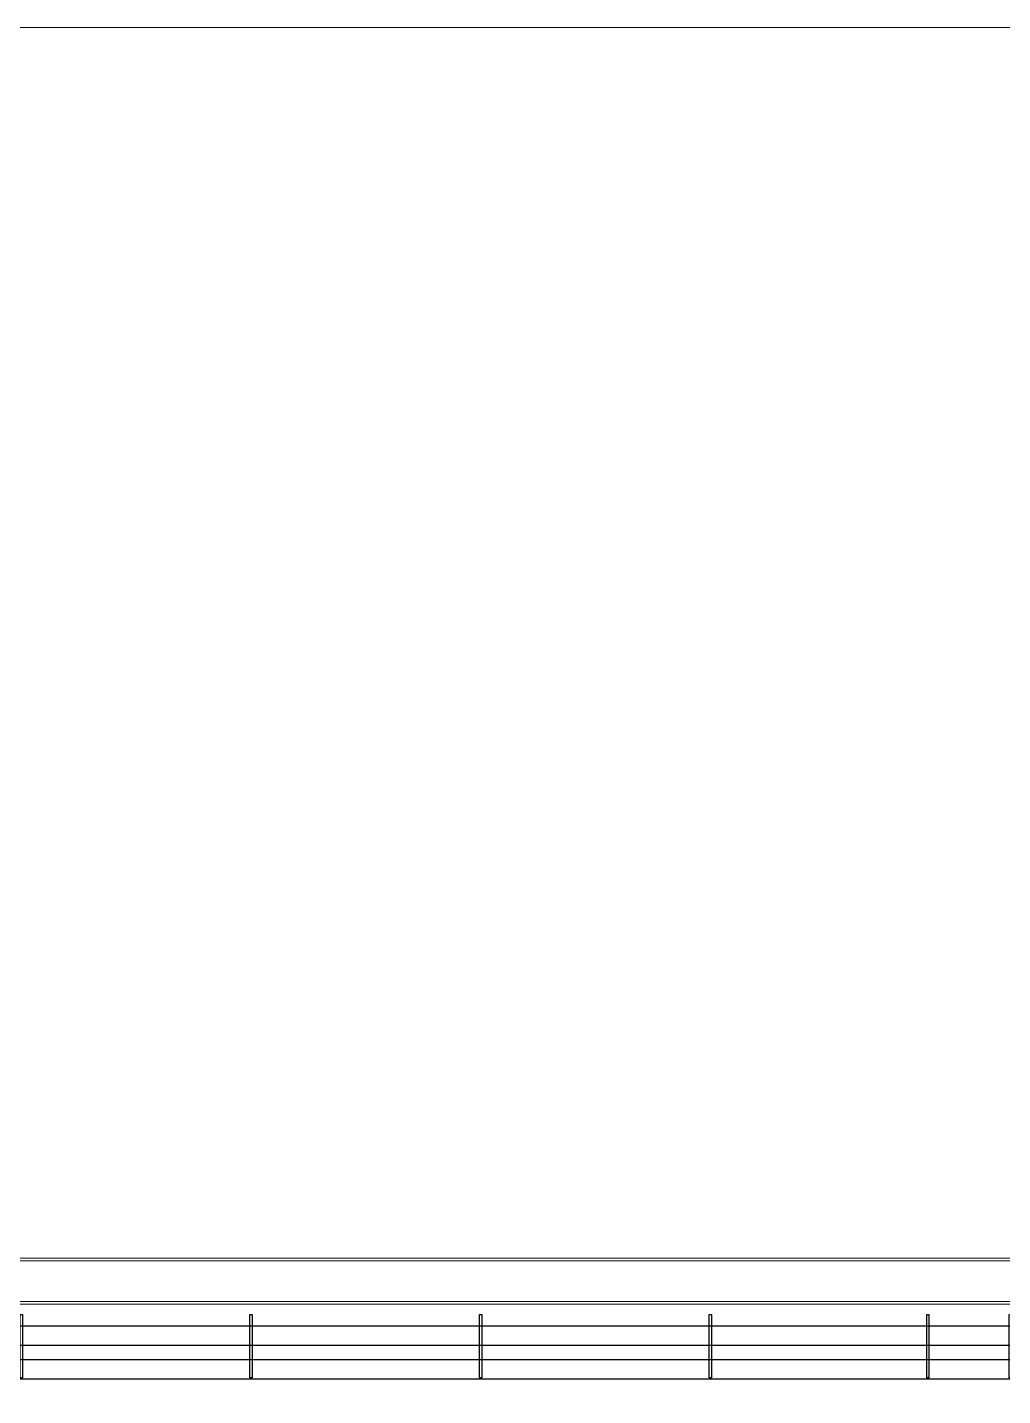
# Model space of a CAD drawing. Header units: inches. Extents: x 702888 to 852715, y 9845 to 271320.
# Drawn here: x 749585 to 753831, y 92921 to 98876 of the extents above; entities that cross this region are included whole.
import ezdxf

# ---------------------------------------------------------------- set-up
doc = ezdxf.new("R2010")
doc.units = ezdxf.units.IN
doc.header["$MEASUREMENT"] = 0
doc.layers.get('0').update_dxf_attribs({"lineweight": 5})
doc.layers.add('Conveyor_PF 1', color=30, linetype='Continuous')

# ---------------------------------------------------------------- blocks, each defined once
blk = doc.blocks.new('Y56U56')
at = {"layer": 'Conveyor_PF 1'}
for p, q in [((747650, 93223.9, 29355.5), (742334.4, 93223.9, 58711)), ((747650, 93138.9, 29355.5), (742334.4, 93138.9, 58711)), ((742334.4, 93079, 29355.5), (747650, 93079)), ((742334.4, 92998.9, 29355.5), (742334.4, 92994, 29355.5)), ((742334.4, 92994, 29355.5), (747650, 92994)), ((747650, 92998.9), (747650, 92994))]:
    blk.add_line(p, q, dxfattribs=at)
at = {"layer": 'Conveyor_PF 1', "elevation": 29355.5}
for points in [[(742334.4, 93273.9), (742344.4, 93273.9), (742344.4, 92998.9), (742334.4, 92998.9)], [(743334.4, 93273.9), (743344.4, 93273.9), (743344.4, 92998.9), (743334.4, 92998.9)], [(744334.4, 93273.9), (744344.4, 93273.9), (744344.4, 92998.9), (744334.4, 92998.9)], [(745334.4, 93273.9), (745344.4, 93273.9), (745344.4, 92998.9), (745334.4, 92998.9)], [(746334.4, 93273.9), (746344.4, 93273.9), (746344.4, 92998.9), (746334.4, 92998.9)], [(747280.9, 93273.9), (747290.9, 93273.9), (747290.9, 92998.9), (747280.9, 92998.9)], [(747640, 93273.9), (747650, 93273.9), (747650, 92998.9), (747640, 92998.9)]]:
    blk.add_lwpolyline(points, close=True, dxfattribs=at)
blk = doc.blocks.new('t5t5')
at = {"color": 3}
for p, q in [((728637, 93519), (758818, 93519, -29355.5)), ((728637, 93507.2), (758818, 93507.2, -29355.5)), ((728637, 93330.8), (758818, 93330.8, -29355.5)), ((728637, 93319), (758818, 93319, -29355.5))]:
    blk.add_line(p, q, dxfattribs=at)

msp = doc.modelspace()

# ---------------------------------------------------------------- linework, layer by layer
at = {"color": 1}
msp.add_lwpolyline([(812126.582, 98876.167), (728211.764, 98876.167), (728211.764, 74112.45), (812126.582, 74112.45)], close=True, dxfattribs=at)

# ---------------------------------------------------------------- block references
for name, p in [('t5t5', (0, 0)), ('Y56U56', (6219.325, 0))]:
    msp.add_blockref(name, p)

doc.saveas('drawing.dxf')
